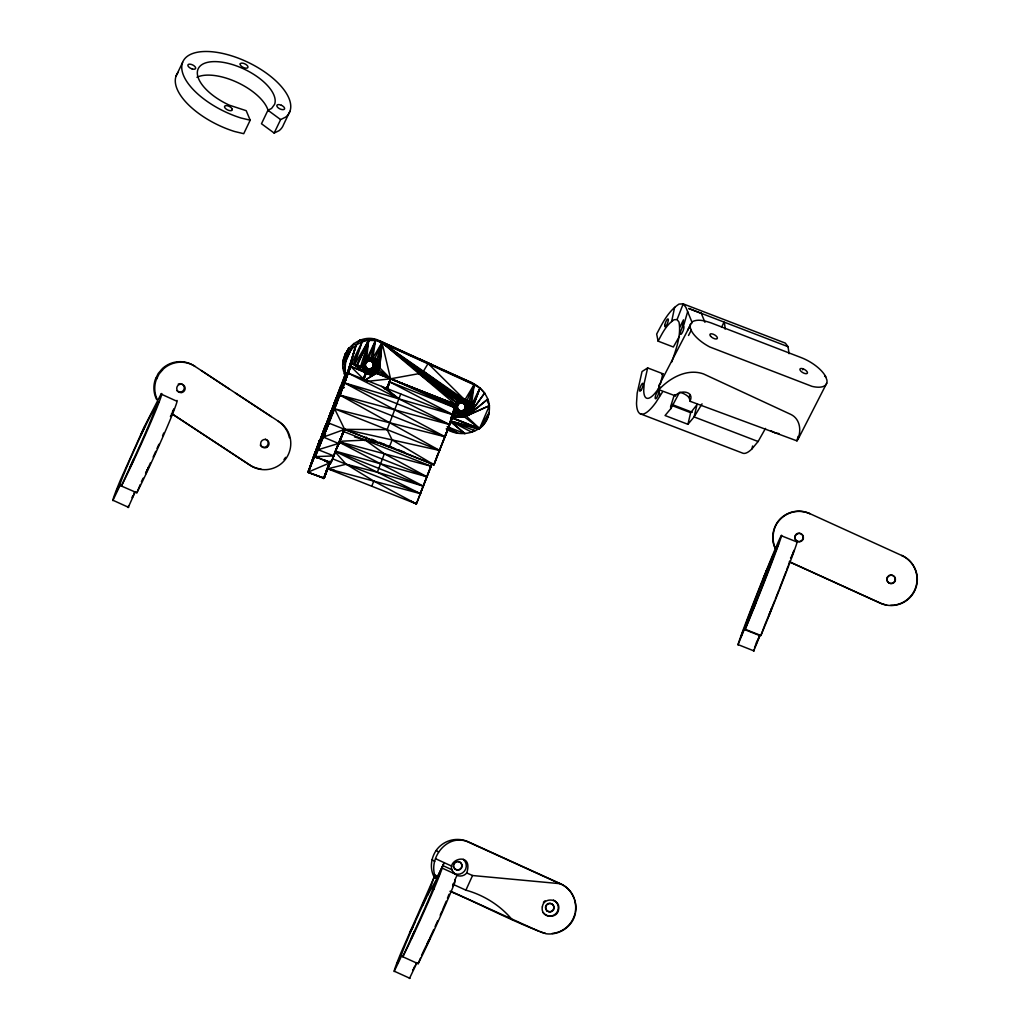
<?xml version="1.0" encoding="UTF-8"?>
<svg xmlns="http://www.w3.org/2000/svg" width="1030" height="1030" viewBox="0 0 1030 1030"><rect width="100%" height="100%" fill="white"/><g stroke="black" fill="none" stroke-linecap="round" stroke-linejoin="round"><path stroke-width="1.5" d="M363.281 368.817L366.731 361.363L369.873 360.629L372.178 361.775L373.645 365.714L370.311 373.452L369.345 374.302L364.118 371.56L365.547 366.513L365.341 363.049L363.294 368.547L368.083 357.938M477.74 386.417L373.259 338.922L471.959 382.8L474.199 384.46L468.83 401.739C468.251 406.193 462.509 414.833 457.771 409.077L457.372 404.88L458.749 403.194L461.904 402.473L464.208 403.606L465.676 407.545L462.341 415.283L458.015 414.562L458.852 410.12C453.664 407.468 462.315 395.855 454.642 411.781L459.934 415.991L464.26 416.699L489.379 405.717C488.375 395.443 480.933 387.228 471.959 382.8L379.787 340.904C358.813 330.115 333.952 355.736 345.732 376.182M678.899 393.512L670.942 408.485L670.594 406.696L673.865 396.28M487.486 401.558L489.379 405.717C489.984 414.356 486.508 423.24 479.555 428.57L466.41 416.21L466.448 413.751L469.95 406.039L466.899 400.322L464.955 404.417L465.354 407.314L466.899 400.322C473.491 403.335 473.427 413.815 466.41 416.21L462.341 415.283L466.191 404.249M446.196 428.879C461.504 439.025 486.07 432.291 489.147 412.541L479.555 428.57L462.341 415.283L469.448 403.889L471.367 405.305L479.98 388.078L471.869 407.455L469.95 406.039L468.058 412.232L469.976 413.661L484.641 393.048L479.98 388.078L474.199 384.46L379.787 340.904L382.027 342.565L376.8 359.908L372.809 358.092L375.499 340.582L368.689 340.351L366.448 338.69L375.499 340.582L370.195 360.873L368.766 360.59L371.238 361.195L373.002 357.32L373.645 365.714L374.869 358.492C380.521 361.195 381.654 369.719 376.336 373.336L364.736 380.366M349.852 368.907C344.046 387.267 344.316 359.676 347.432 355.543C351.397 347.265 359.522 341.368 368.689 340.351L363.062 365.058L362.946 368.302L366.178 372.924L363.912 379.375L350.612 366.397L351.578 363.127L363.217 367.749C363.976 373.864 371.676 377.07 376.465 373.208L455.788 404.713C451.874 424.038 440.673 445.179 433.965 464.775L328.969 423.15L329.214 421.592L315.309 456.612L330.99 462.818L344.638 429.356L334.634 408.833L346.672 375.255L356.019 345.102L359.805 340.222L368.689 340.351L366.5 359.56L361.079 367.079L353.985 364.272M462.341 415.283L466.448 413.751L468.367 415.167L489.379 405.717L479.555 428.57L451.423 417.382L456.56 413.197L455.028 409.103L455.389 405.872L454.565 408.884L456.148 404.597L390.589 378.808L386.701 388.465L390.756 378.667L455.878 406.309L451.539 417.858M456.56 876.26L456.972 875.358L458.865 875.925A8.433 8.42 -53.5 0 0 466.757 872.964C474.65 847.767 437.93 862.136 457.037 875.397M365.302 365.431L366.075 367.478L364.118 371.56L367.221 373.645C375.538 375.306 381.95 364.092 374.869 358.492L372.924 362.573L373.697 364.62M466.448 413.751L469.229 410.365L469.95 406.039L464.491 414.794L466.41 416.21M690.345 324.18L690.177 327.347L691.594 331.132A26.149 11.124 29.7 0 0 709.76 346.968L811.988 386.353A26.136 11.111 29.7 0 0 826.897 380.019L825.468 376.233A26.136 11.111 29.7 0 0 801.211 357.616L711.009 322.879C705.048 320.922 698.018 318.579 692.083 321.836L658.801 385.89L658.852 389.713L675.332 395.829A8.472 3.708 27.1 0 1 674.869 394.619M690.435 401.417L688.825 397.31A8.472 3.708 27.1 0 0 679.813 392.34L679.53 392.314M675.345 395.777C680.225 389.301 694.992 391.361 689.92 401.224L796.963 440.879L798.057 436.437M679.44 336.308L673.35 347.007L658.119 341.149C662.251 333.308 666.436 324.707 674.096 319.725L677.071 319.583L679.015 322.12C681.345 335.728 676.053 349.273 671.779 361.994M345.681 354.938L343.196 360.41L345.436 362.071L345.192 353.882L347.432 355.543L347.882 349.556L343.698 358.762L345.436 362.071L353.779 343.441L356.019 345.102C345.681 383.353 330.385 420.021 315.309 456.612L333.875 455.93L335.999 450.084M468.83 401.739L464.839 399.936L382.027 342.565L379.761 367.839L390.589 378.808L456.148 404.597L451.784 416.893M455.698 404.739L458.53 401.404L462.625 399.859L423.433 371.251L421.257 371.457L418.901 373.645L390.589 378.808L376.336 373.336L373.916 374.019L377.92 364.208L379.838 365.624L382.027 342.565L462.625 399.859L464.839 399.936L474.199 384.46L471.367 405.305M343.196 360.41L345.205 368.882L342.964 367.221L346.737 375.525L356.019 345.102L348.192 371.444L346.672 375.255L344.496 373.877L345.037 374.869C336.617 401.829 321.695 432.124 314.511 456.496L330.179 462.715L324.064 478.229L308.047 472.319L309.013 469.049M688.941 397.065L690.229 394.567M422.326 371.212L460.474 400.361L382.027 342.565L379.336 363.474L377.418 362.058L370.311 373.452L372.229 374.869L369.345 374.302L370.015 374.804M687.654 311.652L683.354 326.523A4.21 1.056 -69 0 1 683.701 328.866A4.21 1.056 -69 0 1 681.706 333.527L681.268 334.055A4.21 1.056 -69 0 1 680.354 332.883A4.21 1.056 -69 0 1 682.053 328.068L683.482 319.841L679.774 327.154M368.457 358.092L368.019 361.079L365.663 363.281L366.731 361.363L369.088 360.835L370.285 358.067M455.028 409.103L454.5 408.717L455.518 411.253L454.642 411.781L457.693 405.112L460.05 402.91L460.487 399.923M333.875 455.93L318.193 449.711L321.514 440.57L323.369 437.093L344.638 429.356L389.301 447.072L392.134 439.913L387.126 429.652L400.734 393.975L348.243 373.156L351.578 363.127L366.178 372.924L364.041 378.216M333.437 413.275L330.411 413.841L345.835 375.216L344.496 373.877L345.037 374.869L308.047 472.319L324.064 478.229L330.179 461.247M459.728 402.679L462.225 402.704L462.921 398.507L461.118 402.666L458.749 403.194L457.693 405.112L460.114 399.769M421.257 371.457L458.53 401.404L382.027 342.565L374.869 358.492L373.645 365.714L376.8 359.908M464.26 399.202L466.951 400.58L465.676 407.545L468.418 401.932L470.337 403.361L464.491 414.794M347.432 355.543L348.797 348.101L351.037 349.762M364.877 361.067L368.689 340.351L354.59 364.517C359.264 365.431 366.59 368.083 365.212 374.225L366.036 372.989L364.311 376.826M367.903 374.16L365.998 372.731L366.822 368.277L365.225 366.268L365.753 367.234C370.337 372.809 376.169 364.955 376.388 360.101L378.306 361.53L371.637 374.431M373.002 357.32L372.178 361.775L370.916 360.951M660.616 382.877L662.908 373.774L647.664 367.916L642.038 371.547L637.171 393.138L636.514 403.206A59.019 14.742 -69 0 0 655.994 402.279L662.548 391.928M378.306 361.53L382.027 342.565L456.908 402.91L455.595 405.266M697.078 404.352L694.091 416.918L687.924 424.309L665.058 415.528L671.225 408.138L670.582 407.893M470.337 403.361L474.199 384.46L466.951 400.58L465.032 399.151L463.268 403.026L461.118 402.666M671.637 321.527L674.624 307.313M437.274 876.388L436.012 878.423C426.665 859.046 447.587 831.777 469.101 842.424L559.831 883.663C575.886 889.495 581.023 911.486 570.066 924.296C564.221 931.262 555.028 934.983 545.99 933.759C513.12 921.837 482.156 904.881 449.93 891.298M687.924 424.309L690.654 412.695L696.306 405.562M640.3 413.803L742.411 453.033A59.019 14.742 -69 0 0 751.939 448.9L752.621 446.003M670.942 408.485L671.611 405.769M135.342 491.606L128.158 507.558A59.019 2.279 -65.6 0 1 128.57 505.691M401.108 956.278L401.764 953.857A42.153 1.635 -65.6 0 1 427.54 895.315L436.128 880.006A42.153 1.635 -65.6 0 1 413.906 932.189L402.82 956.741L406.142 950.085A59.019 2.279 -65.6 0 0 442.218 868.135L442.9 865.612L452.196 869.835M411.408 938.253L414.91 930.631L411.459 938.24M416.455 963.243L416.635 962.548M426.806 944.986L429.716 939.025M321.514 440.57L337.068 401.584M344.368 429.111L336.527 448.617L344.638 429.356L387.126 429.652M438.523 452.492L444.96 436.746L344.599 382.954L348.114 372.706L339.964 395.121L439.63 450.458L433.965 464.775L379.001 442.166M647.664 367.916L644.188 383.34L643.724 390.537A42.153 10.532 -69 0 0 657.629 389.868L659.805 386.443M374.869 358.492L373.118 363.307M457.681 401.79L454.642 411.781L457.011 407.03L457.577 408.344L456.56 413.197M466.899 400.322L465.727 406.451M317.111 457.848L314.124 456.354L312.631 459.856L319.661 440.325L313.957 456.676M455.35 406.142L454.565 408.884L455.376 406.103M322.918 437.673L340.376 392.894L339.964 395.121L444.96 436.746L453.226 414.781L389.791 381.924L390.756 378.667L455.621 408.022L446.685 431.274M344.175 387.692L341.226 387.409L345.797 375.281L330.411 413.841L340.57 386.392L343.917 382.388M342.977 385.89L339.964 395.121L449.595 424.579L344.599 382.954L351.578 363.127L365.624 372.345L364.234 377.109L365.805 372.731L363.963 370.955L365.689 372.68L361.762 364.852M339.411 441.6L341.278 436.952L336.527 448.617L339.308 442.269M338.625 443.853L344.638 429.356L341.458 436.797L344.638 429.356L439.63 450.458L446.222 432.536L444.96 436.746L334.634 408.833L439.63 450.458M364.208 377.74L366.178 372.924L350.612 366.397L344.599 382.954L453.226 414.781L444.96 436.746M345.668 378.757L339.964 395.121L345.913 378.229L339.964 395.121L345.565 378.86M340.956 395.996L338.11 394.863L336.643 398.005L341.432 385.722L330.411 413.841L336.256 398.353L330.411 413.841L333.669 405.344M324.682 475.268L323.716 478.525L321.051 476.8M451.295 418.257L449.029 424.965M760.024 634.944L759.818 635.613L744.149 629.394L744.845 627.064A42.153 0.876 -68.4 0 1 764.312 576.568L766.603 570.453L763.488 578.255L764.208 576.646A42.153 0.876 -68.4 0 1 774.56 553.741A42.153 0.876 -68.4 0 1 755.093 604.237L745.192 629.291L760.874 635.51L763.758 628.609A59.019 1.223 -68.4 0 0 787.95 567.685A59.019 1.223 -68.4 0 0 796.615 542.475M314.961 454.385L314.266 456.715L317.163 457.809M348.372 372.01L351.578 363.127L344.599 382.954L346.222 377.482M319.455 445.501L318.193 449.711L339.037 443.299L339.681 441.368M350.573 364.916L344.677 381.061L351.05 363.577M330.154 461.247L327.064 468.508L416.377 503.915L431.712 463.912M347.895 351.037L348.797 348.101L343.698 358.762M347.78 373.581L344.599 382.954L346.402 377.031M451.938 866.23L435.639 858.75M308.047 472.319L315.026 452.492L308.047 472.319L324.064 478.229L326.768 470.131M361.994 366.59L362.856 363.77M347.393 374.56L344.599 382.954L346.595 376.581M340.711 438.329L340.454 438.986L344.303 429.227L341.535 436.282M344.599 382.954L346.994 375.577M367.041 361.594L368.277 357.848M459.071 403.438L460.307 399.679M354.59 364.517L362.045 341.883L359.805 340.222M334.699 403.052L334.016 404.7M324.399 460.539L330.179 462.715L308.395 472.01L315.026 452.492M338.767 443.557L323.369 437.093L324.012 435.149M326.587 469.938L323.716 478.525L329.664 462.496M313.3 458.633L314.511 456.496L308.395 472.01L319.661 440.325L313.712 457.217M329.561 463.281L330.179 462.715L324.064 478.229L326.69 470.362M350.973 366.216L343.582 382.014L345.835 375.216L344.986 379.053L350.792 366.435M312.914 459.612L314.511 456.496L308.395 472.01L311.202 463.822M324.064 478.229L326.87 470.028M308.395 472.01L311.433 463.281M350.934 365.985L348.423 370.852L350.535 365.032L349.131 369.062L350.664 366.307M348.539 371.521L351.436 363.255L363.217 367.749L354.41 364.414M335.471 451.449L420.601 493.731L420.021 494.117L432.188 463.449L416.377 503.915L410.751 501.056M313.403 457.964L319.661 440.325L311.845 461.865M335.226 401.288L336.256 398.353L314.06 456.586M345.732 378.383L350.857 366.178M350.522 365.071L346.711 375.834L351.436 363.255L363.217 367.749L361.079 367.079L363.719 362.946L360.5 366.86L368.689 340.351L356.638 365.328L363.217 367.749L360.938 367.028L363.719 362.946L360.719 366.95M313.223 458.414L319.661 440.325L313.043 458.865M319.249 442.552L325.004 426.613L329.137 418.116M348.423 371.624L351.436 363.255L350.29 366.152L362.045 341.883L353.38 364.028M316.648 449.556L326.716 424M348.192 372.165L351.436 363.255L347.11 374.804M427.54 895.315L434.184 877.058C429.343 868.2 431.081 856.767 437.248 848.978A26.136 26.111 -53.5 0 1 468.238 841.78L560.41 883.689A26.136 26.111 -53.5 0 1 574.058 898.289M334.814 402.305L336.256 398.353L334.428 403.284M364.298 376.877L365.805 372.731M313.635 457.771L325.004 426.613L327.051 424.218L325.004 426.613L322.557 433.862L325.416 434.995M324.527 433.385L325.21 431.557L324.128 434.402M347.882 372.911L351.436 363.255L347.316 374.302M170.71 415.824L170.465 416.558L170.967 415.747M454.037 410.301L451.423 417.382L464.26 416.699L460.127 415.206L461.929 411.06L459.457 410.455L460.835 411.022L458.067 414.82L451.423 417.382L454.629 406.541M412.888 969.629L412.644 970.35L413.146 969.539M426.896 944.742L427.63 942.952M429.999 938.33L430.025 937.892M346.376 375.306L344.986 379.053L346.492 375.306M347.509 373.813L351.436 363.255M366.294 437.377L365.277 440.106L339.192 441.304M327.192 468.946L346.157 464.221L377.341 472.242L384.37 453.779L365.277 440.106L343.235 431.377M759.445 635.961L758.479 638.51M330.99 462.818L333.746 455.415M340.879 437.776L334.299 453.934L335.973 449.943M340.853 438.02L341.123 437.325M760.874 635.51L764.492 625.777M328.892 464.633L329.845 462.11M340.479 439.347L344.638 429.356L341.69 436.089M471.792 409.67L479.98 388.078L471.148 411.781L469.229 410.365L469.976 413.661L487.847 399.074L468.367 415.167L468.058 412.232L469.873 408.253L471.792 409.67L469.95 406.039M330.411 413.841L333.836 404.854M791.555 556.573L792.263 554.719M329.214 421.592L325.3 431.48M451.874 416.764L455.878 406.309M364.723 375.448L364.053 377.135M386.907 388.658L390.756 378.667L386.894 388.362M386.842 388.851L390.756 378.667L386.92 388.58M387.048 388.992L389.791 381.924L455.621 408.022L451.565 417.897M769.68 613.301C765.033 625.802 779.092 589.765 767.067 619.468M677.071 319.583L683.199 303.876L785.311 343.106L788.027 346.647L789.096 353.702M368.444 358.517L375.499 340.582L366.5 359.56L372.809 358.092L382.027 342.565L455.788 404.713M336.707 397.773L341.432 385.722M327.901 467.092L328.712 465.084M340.338 439.269L340.003 440.106L344.342 429.162M745.192 629.291L748.089 622.403A59.019 1.223 -68.4 0 0 779.865 540.956A59.019 1.223 -68.4 0 0 764.312 575.577A59.019 1.223 -68.4 0 0 737.931 644.999L744.394 629.188M754.089 649.441A59.019 1.223 -68.4 0 0 753.6 651.205L760.076 635.394M364.762 440.66L365.882 437.814M366.371 437.351L365.277 440.106L354.526 436.9M437.982 453.87L433.965 464.775L392.134 439.913M758.196 638.755L756.574 643.042L757.308 641.433M339.797 440.621L340.222 439.54M742.527 632.549C747.046 621.772 737.879 644.098 742.398 633.321M754.81 605.073L752.801 610.352L755.904 602.55L755.183 604.172M757.668 640.531L758.067 639.54M792.662 553.702L793.435 551.797M770.08 612.284L770.492 611.279M134.325 493.203L134.853 491.786L134.351 492.598M145.694 473.555L146.337 472.01M415.618 964.144L416.146 962.728L415.656 963.539M454.745 881.294L455.273 879.865L454.771 880.676M136.861 492.778L140.183 486.121A59.019 2.279 -65.6 0 0 167.375 426.484A59.019 2.279 -65.6 0 0 176.4 401.031L161.066 394.052A59.019 2.279 -65.6 0 1 152.028 419.506A59.019 2.279 -65.6 0 1 124.849 479.143L121.527 485.8L132.613 461.247A42.153 1.635 -65.6 0 0 154.191 411.485A42.153 1.635 -65.6 0 0 142.037 433.141A42.153 1.635 -65.6 0 0 120.459 482.916L119.815 485.336L136.861 492.778L140.247 484.499M386.907 388.98L389.791 381.924L387.422 388.683L384.332 388.786M436.012 878.423L434.184 877.058L401.468 951.604A59.019 2.279 -65.6 0 0 394.117 971.535L401.481 956.162L418.154 963.72L420.42 958.209M421.54 955.441L424.45 949.119M758.595 637.763L759.277 636.115M338.844 443.003L336.527 448.617L338.651 443.647M371.727 486.212L373.826 481.113L346.157 464.221L335.085 451.874M324.811 433.141L328.969 423.15L325.956 430.102M437.402 876.942L444.239 862.651L436.63 878.539M325.197 432.162L328.969 423.15L325.789 430.592M340.866 438.368L344.638 429.356M791.465 557.114L794.156 550.187L793.744 551.063M765.007 624.399L766.552 620.704M338.831 443.17L336.527 448.617L338.741 443.415M335.497 401.043L338.11 394.863L336.553 398.25M325.519 431.287L328.969 423.15M323.098 437.338L323.639 436.051M366.242 362.354L368.071 358.041M363.86 378.37L366.178 372.924L364.092 377.83M370.311 373.452L373.324 365.483L373.336 366.77L368.096 373.375C374.045 367.671 364.581 368.573 368.804 369.191L365.998 372.731L367.749 368.869L366.075 367.478M458.273 404.185L460.101 399.872M335.883 400.065L338.11 394.863L336.475 398.494M454.423 410.481L451.423 417.382L462.045 416.635L460.127 415.206L465.367 408.601L465.354 407.314M338.11 394.863L334.57 401.893M132.239 497.13L132.664 496.164M133.54 495.031L133.964 494.065M171.366 414.266L171.791 413.313M172.654 412.167L173.967 408.923L173.478 409.734M452.659 885.208L453.084 884.255M454.372 882.156L452.621 885.967M796.963 440.879C801.765 432.124 800.696 419.043 790.77 414.395L703.503 373.929C687.203 368.161 669.796 377.881 658.852 389.713M161.066 394.052L143.917 427.514L120.175 480.662A59.019 2.279 -65.6 0 0 112.824 500.593L120.175 485.22M409.451 978.5L416.815 963.127M146.762 471.045L148.719 466.951M335.123 451.707L336.063 449.647M414.382 966.977L414.833 965.973M428.055 941.987L428.519 940.982M346.93 352.196L348.797 348.101M350.123 351.217L345.938 360.423L345.192 353.882M362.187 366.641L365.908 358.466M382.027 342.565L390.589 378.808L376.027 370.401L377.92 364.208L379.761 367.839L377.843 366.423L376.027 370.401L376.323 373.324M454.835 407.108L457.32 401.661M454.951 879.787L456.226 877.006M452.917 884.268L465.895 890.165L472.551 875.526L559.831 883.663M357.165 365.534L368.689 340.351L356.895 365.431L363.217 367.749M133.089 496.035L132.213 497.876M172.461 411.82L173.117 410.455M172.203 413.172L171.547 414.588M364.35 376.607L366.036 372.989M414.15 967.453L413.506 968.818M312.116 461.633L314.511 456.496L312.322 461.131M327.785 467.852L330.179 462.715L329.304 463.976M701.16 313.313L688.697 308.498L788.027 346.685M721.567 327.308L724.026 322.094A58.955 14.729 -69 0 1 725.081 329.111M327.991 467.35L330.179 462.715L328.969 464.852M457.256 408.099L458.093 409.309L456.148 413.403L458.852 410.12M176.104 75.988L182.568 62.495M289.932 111.304L283.469 124.797A59.019 27.244 25.6 0 1 279.194 130.604L274.16 133.076L261.478 123.742L267.942 110.249L271.547 108.485L274.598 104.339A42.153 19.467 25.6 0 0 242.99 68.572A42.153 19.467 25.6 0 0 197.902 69.474A42.153 19.467 25.6 0 0 229.51 105.227L246.209 110.686L250.187 120.201L243.724 133.694L234.57 131.492A59.019 27.244 25.6 0 1 178.242 72.267M274.16 133.076L280.624 119.596L285.658 117.111A59.019 27.244 25.6 0 0 250.342 63.461A59.019 27.244 25.6 0 0 181.95 64.826A59.019 27.244 25.6 0 0 241.02 118.012L250.187 120.201M145.552 473.221L147.354 469.474M425.042 947.935L426.253 945.411M426.858 944.162L428.647 940.416M428.969 940.004L429.381 939.128M765.483 428.416L758.106 441.51L751.939 448.9M323.407 436.257L322.583 437.982L322.982 437.441M328.184 466.848L330.179 462.715L328.596 465.83M463.976 410.288L464.775 409.541L460.127 415.206L463.976 410.288L461.607 410.815L462.676 410.571M141.38 481.744L143.157 478.178M418.154 963.72L421.476 957.063A59.019 2.279 -65.6 0 0 455.054 881.912M687.589 330.282L690.306 324.978M688.529 335.484L691.246 330.179M415.309 921.58L409.554 932.845L412.837 927.399M802.769 369.809L803.297 368.92A4.223 1.79 29.7 0 1 807.443 372.525A4.223 1.79 29.7 0 1 804.082 373.246L803.104 372.796A4.223 1.79 29.7 0 1 799.95 369.641A4.223 1.79 29.7 0 1 802.344 368.611L803.233 368.894M797.877 439.643L826.717 383.186M702.048 403.837L694.091 416.918L758.106 441.51M329.78 414.253L333.372 407.391M145.668 473.993L148.899 466.68M430.012 468.187L431.094 466.204L365.277 440.106L383.997 444.123M349.041 369.306L350.921 365.856M350.29 366.152L351.809 363.41M323.15 436.952L322.583 437.982L323.072 437.196M423.433 371.251L428.107 363.513L425.866 361.852M362.354 366.731L367.89 357.861M466.757 872.964L472.551 875.526M370.169 357.783L368.019 361.079L369.088 360.835M460.05 402.91L462.2 399.614M455.518 411.253L451.423 417.382L459.934 415.991L458.015 414.562L459.779 410.7L458.093 409.309M337.57 394.142L339.411 391.555M484.641 393.048L471.148 411.781L469.873 408.253M658.801 385.89L660.591 383.456M363.86 369.693L363.075 369.113L365.47 372.577L364.118 371.56L366.822 368.277M682.53 327.321L683.354 326.523M362.612 369.95L365.547 366.513M454.642 411.781L457.577 408.344M361.208 367.144L363.062 365.058M474.083 430.025L471.856 432.214L451.063 421.502M365.998 372.731L369.899 369.216L368.804 369.191M483.546 424.849L478.268 429.291L451.179 421.231M334.325 403.953L337.402 403.451M661.775 374.495L662.908 373.774M364.877 380.25L374.379 374.379M370.646 368.727L369.577 368.985L372.744 367.697L368.096 373.375L371.946 368.457M437.39 876.35L434.969 874.985M479.117 428.66L451.192 417.588L479.117 428.66L451.23 421.206M329.407 423.459L326.368 424.077L330.656 412.296L322.557 433.862L325.557 433.308M376.465 373.208L374.418 371.907L377.418 362.058L379.838 365.624M366.899 381.409L390.589 378.808L377.199 368.534L377.946 371.83M344.123 387.151L341.226 387.409L345.797 375.281L344.496 373.877L346.144 376.542M825.468 376.233L824.592 376.079L825.725 376.967M447.458 429.085L451.591 431.325L447.136 426.613L458.131 433.321L447.368 429.304M334.789 470.44L327.064 468.508L420.601 493.731L332.754 458.904M339.166 441.767L431.094 466.204M384.37 453.779L426.974 476.787L335.626 451.192L423.394 486.173L339.037 442.089M465.895 890.165C483.675 895.044 500.181 905.344 512.026 919.533M377.341 472.242L423.394 486.173M450.316 430.385L447.393 429.188L456.844 432.368M419.738 359.071L431.737 364.504M462.084 398.932L464.839 399.936L428.107 363.513M389.392 446.454L393.872 448.153M398.353 449.865L404.314 452.144M671.817 404.417L692.289 412.283M672.075 405.562L690.654 412.695M400.734 393.975L453.226 414.781M781.461 535.806L797.13 542.025M350.612 366.397L365.624 372.345M451.153 421.373L474.856 430.772M448.604 427.193L464.762 433.591L450.831 421.772L465.019 433.604M339.14 441.96L426.974 476.787M317.317 457.178L314.472 456.045L317.279 457.294M324.437 459.998L330.141 462.251L329.935 462.934L325.66 461.234M738.278 644.69L753.947 650.909M465.148 405.138L462.225 402.704M771.225 430.875A8.472 3.708 27.1 0 0 773.17 431.931L775.783 433.025M371.573 439.115L376.027 440.956M324.308 460.423L329.729 462.805M809.554 513.506L809.825 513.7A26.136 26.111 -53.5 0 0 778.847 520.897C772.217 528.326 771.612 541.214 775.5 548.784C770.672 539.926 772.41 528.493 778.577 520.704A26.136 26.111 -53.5 0 1 809.554 513.506L902.01 555.608A26.136 26.111 -53.5 0 1 914.962 590.203A26.136 26.111 -53.5 0 1 880.367 603.181L789.65 561.942M789.379 561.749L880.096 602.988A26.136 26.111 -53.5 0 0 886.611 604.971M113.326 500.426L128.66 507.391M442.218 868.135L454.719 873.813M450.973 891.349L538.767 931.262M431.132 888.105L433.913 889.379M394.619 971.367L409.953 978.333M348.243 373.156L449.595 424.579M462.045 416.635L458.015 414.562L461.929 411.06L460.835 411.022M373.826 481.113L416.377 503.915M161.556 369.615L162.405 370.131M155.994 378.062L156.843 378.589M462.946 402.781L464.208 403.606L465.032 399.151L464.633 404.172M271.302 416.648L235.419 393.061M229.458 389.134L201.249 370.517M171.714 413.622L250.419 465.444A26.136 25.956 -58.6 0 0 286.456 457.887A26.136 25.956 -58.6 0 0 279.143 421.772L194.258 365.92A26.136 25.956 -58.6 0 0 162.676 368.315L158.221 373.478L155.247 379.606A26.136 25.956 -58.6 0 0 156.624 399.524M172.525 414.189L249.569 464.916A26.136 25.956 -58.6 0 0 260.976 469.023M364.118 371.56L367.221 373.645M381.576 386.379L398.919 398.868L385.413 387.898M457.372 406.168L457.333 407.275M267.942 110.249L280.624 119.596M372.461 372.95L373.916 374.019M902.01 555.608L901.739 555.402A26.136 26.111 -53.5 0 1 894.774 605.035M436.334 850.432L438.523 852.055M432.149 859.638L434.724 861.556M370.195 360.873L371.238 361.195L371.006 358.183M363.049 368.096L362.998 367.272L365.702 372.68L363.075 369.113L363.526 370.027M372.603 362.341L371.856 361.53M418.901 373.645L456.908 402.91L420.279 371.985M363.963 370.955L365.702 372.68L363.075 369.113M364.53 371.367L365.161 372.049L363.487 369.422L365.65 372.628M469.448 403.889L471.869 407.455M344.496 373.877L346.556 376.916M701.211 313.184L704.971 322.3M692.237 322.776L685.916 307.429L683.199 303.876L679.028 304.082C668.316 311.06 662.457 323.098 656.664 334.081L658.119 341.149M377.843 366.423L379.117 369.95M658.119 389.095L660.294 395.481M462.921 398.507L463.268 403.026M487.074 416.326L487.151 419.056M196.949 77.276A42.153 19.467 25.6 0 1 238.033 82.761A42.153 19.467 25.6 0 1 268.341 111.304M463.255 859.355A8.433 8.42 -53.5 0 1 464.401 871.226A8.433 8.42 -53.5 0 1 452.543 872.371M458.324 861.518A4.21 4.21 0 0 1 460.886 868.342A4.21 4.21 0 0 1 453.676 867.144M453.792 863.925A4.21 4.21 0 0 1 457.217 861.479M574.495 899.576A26.136 26.111 -53.5 0 1 575.358 911.756M575.101 913.095A26.136 26.111 -53.5 0 1 560.011 931.429M558.749 931.931A26.136 26.111 -53.5 0 1 552.106 933.476M545.295 933.244A26.136 26.111 -53.5 0 1 540.016 931.79M553.419 900.027A8.433 8.42 -53.5 0 1 556.432 913.056A8.433 8.42 -53.5 0 1 543.067 912.606M543.415 902.344A8.433 8.42 -53.5 0 1 545.024 900.838M178.229 384.126A4.21 4.184 -58.6 0 1 183.675 385.658A4.21 4.184 -58.6 0 1 182.58 391.245A4.21 4.184 -58.6 0 1 176.954 390.679M265.328 439.128A4.21 4.184 -58.6 0 1 267.156 445.874A4.21 4.184 -58.6 0 1 260.242 445.024M157.474 400.039A26.136 25.956 -58.6 0 1 156.096 380.134L159.071 373.993L163.525 368.83A26.136 25.956 -58.6 0 1 195.108 366.435M278.293 421.257A26.136 25.956 -58.6 0 1 289.417 437.737M285.606 457.359A26.136 25.956 -58.6 0 1 283.984 459.56M163.77 432.973A42.153 1.635 -65.6 0 1 162.547 435.857M158.878 444.278A42.153 1.635 -65.6 0 1 157.011 448.488M155.736 451.333A42.153 1.635 -65.6 0 1 153.122 457.088M150.522 462.74A42.153 1.635 -65.6 0 1 147.947 468.225M449.029 894.246A42.153 1.635 -65.6 0 1 447.445 898.199M446.209 901.211A42.153 1.635 -65.6 0 1 442.552 909.799M441.973 911.112A42.153 1.635 -65.6 0 1 440.183 915.219M437.673 920.833A42.153 1.635 -65.6 0 1 435.072 926.588M433.772 929.446A42.153 1.635 -65.6 0 1 429.883 937.828M778.912 433.488A8.472 3.708 27.1 0 1 775.178 432.755M789.894 560.938A42.153 0.876 -68.4 0 1 788.529 564.788M788.079 566.011A42.153 0.876 -68.4 0 1 786.521 570.234M785.929 571.779A42.153 0.876 -68.4 0 1 779.375 588.838M778.809 590.267A42.153 0.876 -68.4 0 1 775.345 599.048M774.766 600.49A42.153 0.876 -68.4 0 1 770.762 610.455M790.538 557.951A42.153 0.876 -68.4 0 1 790.911 557.616M754.565 647.947A59.019 1.223 -68.4 0 1 756.947 641.188M893.435 605.202A26.136 26.111 -53.5 0 1 890.705 605.318M890.577 575.036A4.21 4.21 0 0 1 895.134 579.916A4.21 4.21 0 0 1 889.238 583.057A4.21 4.21 0 0 1 887.731 576.543M888.53 575.796A4.21 4.21 0 0 1 889.508 575.281M542.347 906.864C540.081 917.485 557.372 919.996 558.633 909.374C560.899 898.752 543.608 896.242 542.347 906.864M658.775 391.67L658.736 392.379A4.21 1.056 -69 0 1 656.561 397.94A4.21 1.056 -69 0 1 655.222 397.284L655.389 396.396A4.21 1.056 -69 0 1 657.385 391.735A4.21 1.056 -69 0 1 658.775 391.67M664.762 325.3L664.723 326.021A4.21 1.056 -69 0 0 666.114 325.956A4.21 1.056 -69 0 0 668.11 321.283L668.277 320.394A4.21 1.056 -69 0 0 666.938 319.751A4.21 1.056 -69 0 0 664.762 325.3M232.304 109.373L232.265 109.914A4.21 1.944 25.6 0 1 227.759 110.004A4.21 1.944 25.6 0 1 224.592 106.425L224.901 106.013A4.21 1.944 25.6 0 1 229.098 106.335A4.21 1.944 25.6 0 1 232.304 109.373M240.235 63.899L240.196 64.427A4.21 1.944 25.6 0 0 243.402 67.478A4.21 1.944 25.6 0 0 247.599 67.8L247.908 67.388A4.21 1.944 25.6 0 0 244.754 63.809A4.21 1.944 25.6 0 0 240.235 63.899M116.081 492.198L119.519 484.808L116.081 492.198M130.179 467.066L133.604 459.689L130.179 467.066M141.097 434.467L144.535 427.077L141.097 434.467M155.195 409.335L158.633 401.958L155.195 409.335M397.374 963.14L400.812 955.75L397.374 963.14M422.403 905.409L425.841 898.018L422.403 905.409M436.488 880.277L439.926 872.899L436.488 880.277M775.448 551.539L778.487 543.982L775.448 551.539M456.148 404.597L451.603 417.24L456.148 404.597M641.445 389.623L640.969 390.357A4.21 1.056 -69 0 1 639.63 389.701A4.21 1.056 -69 0 1 641.793 384.151L642.231 383.623A4.21 1.056 -69 0 1 643.132 384.808A4.21 1.056 -69 0 1 641.445 389.623M181.782 392.52L180.688 392.597A4.21 4.184 -58.6 0 1 176.748 388.529A4.21 4.184 -58.6 0 1 180.469 384.216A4.21 4.184 -58.6 0 1 185.052 387.538L185.13 388.632A4.21 4.184 -58.6 0 1 181.782 392.52M192.108 68.907L191.091 68.521A4.21 1.944 25.6 0 1 187.936 64.942A4.21 1.944 25.6 0 1 192.443 64.851L193.408 65.366A4.21 1.944 25.6 0 1 195.61 68.431A4.21 1.944 25.6 0 1 192.108 68.907M281.409 105.292L280.392 104.906A4.21 1.944 25.6 0 0 276.903 105.382A4.21 1.944 25.6 0 0 279.091 108.446L280.057 108.961A4.21 1.944 25.6 0 0 284.563 108.871A4.21 1.944 25.6 0 0 281.409 105.292M455.221 869.114A4.21 4.21 0 0 0 462.058 866.552A4.21 4.21 0 0 0 456.419 861.917A4.21 4.21 0 0 0 455.221 869.114M547.252 910.958A4.21 4.21 0 0 0 554.089 908.396A4.21 4.21 0 0 0 548.449 903.761A4.21 4.21 0 0 0 547.252 910.958M546.981 910.752A4.21 4.21 0 0 0 553.818 908.19A4.21 4.21 0 0 0 548.179 903.555A4.21 4.21 0 0 0 546.981 910.752M266.706 447.406A4.21 4.184 -58.6 0 0 267.156 440.132A4.21 4.184 -58.6 0 0 260.654 443.415A4.21 4.184 -58.6 0 0 266.706 447.406M710.597 336.218A4.223 1.79 29.7 0 0 717.099 338.728A4.223 1.79 29.7 0 0 713.262 334.222A4.223 1.79 29.7 0 0 710.597 336.218M796.538 540.84A4.21 4.21 0 0 0 803.374 538.278A4.21 4.21 0 0 0 797.735 533.643A4.21 4.21 0 0 0 796.538 540.84M888.568 582.671A4.21 4.21 0 0 0 895.405 580.122A4.21 4.21 0 0 0 889.766 575.487A4.21 4.21 0 0 0 888.568 582.671M796.28 540.647A4.21 4.21 0 0 0 803.104 538.085A4.21 4.21 0 0 0 797.478 533.45A4.21 4.21 0 0 0 796.28 540.647"/></g></svg>
